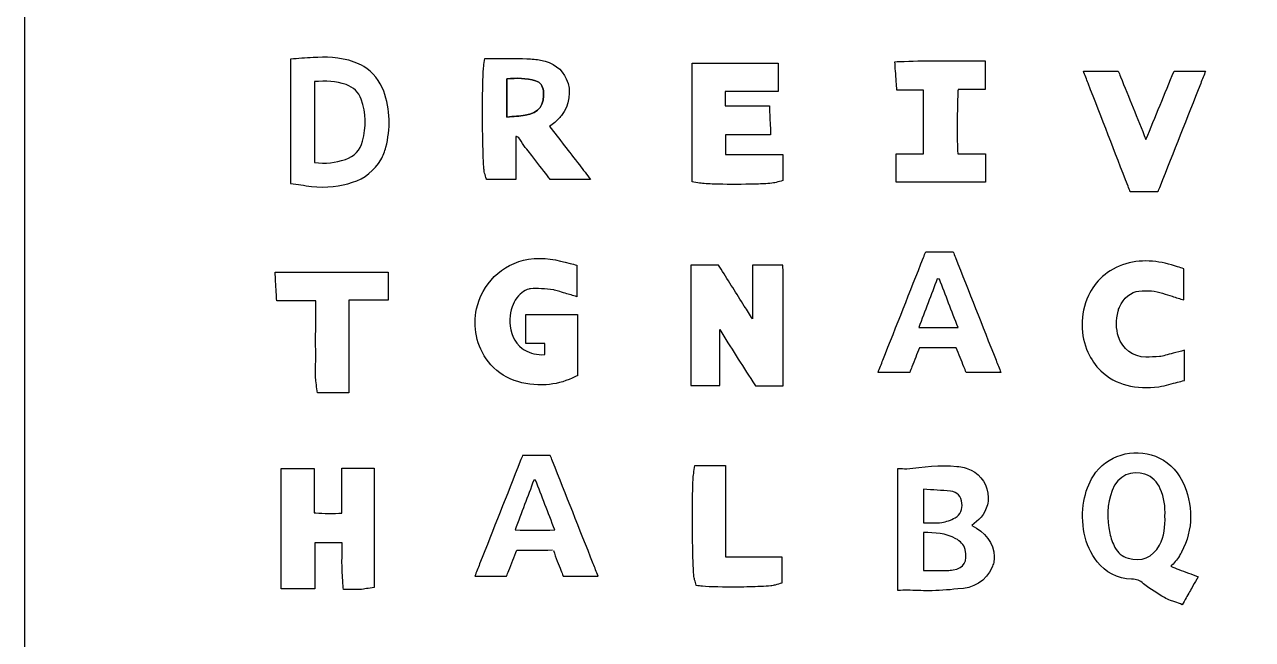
# Model space of a CAD drawing. Header units: centimetres. Extents: x 0 to 21.6, y 0 to 21.6.
# Drawn here: x 0 to 10.03, y 11.54 to 16.56 of the extents above; entities that cross this region are included whole.
import ezdxf

# ---------------------------------------------------------------- set-up
doc = ezdxf.new("R2010")
doc.units = ezdxf.units.CM
doc.header["$MEASUREMENT"] = 0

msp = doc.modelspace()

# ---------------------------------------------------------------- linework, layer by layer
msp.add_lwpolyline([(0, 0), (21.59, 0), (21.59, 21.59), (0, 21.59)], close=True)
for points, knots in [([(2.952865861154699, 15.56191666248219), (2.99031450815495, 15.70771356474901), (2.990569330784627, 15.86760351230853), (2.935054195378003, 16.0200394966161), (2.935047229682934, 16.02005862333847), (2.935040263983943, 16.02007775007167), (2.935033298275128, 16.02009687683181), (2.905299682787797, 16.10167337503741), (2.844618714492678, 16.17612362759677), (2.771849821792147, 16.22026823612475), (2.746819907624074, 16.23545241333885), (2.720798164180166, 16.24749998821988), (2.694583795544583, 16.25696415101496), (2.694523549181642, 16.25698589359972), (2.572829620611495, 16.30088304732841), (2.456985305436316, 16.29988594799811), (2.357289322238024, 16.29351930757376), (2.296069127437169, 16.28960975219849), (2.234848932636281, 16.28570019682323), (2.173628737835392, 16.28179064144797), (2.173628737835392, 15.94234630719297), (2.173628737835392, 15.60290197293797), (2.173628737835392, 15.26345763868297), (2.230538403585913, 15.25601628102335), (2.287448069336469, 15.24857492336372), (2.34435773508699, 15.2411335657041), (2.466009157839355, 15.2252267468085), (2.580645262431643, 15.24244815770927), (2.680812979871314, 15.27426518154011)], [0, 0, 0, 0, 0.9999348996955368, 0.9999348996955368, 0.9999348996955368, 1.000104538617293, 1.000104538617293, 1.000104538617293, 1.74409083166685, 1.74409083166685, 1.74409083166685, 1.999995688345815, 1.999995688345815, 1.999995688345815, 2.00023761863252, 3.000237618632519, 3.000237618632519, 3.000237618632519, 3.678301943070721, 3.678301943070721, 3.678301943070721, 4.678301943070721, 4.678301943070721, 4.678301943070721, 5.315626150659105, 5.315626150659105, 5.315626150659105, 6.315610003248519, 6.315610003248519, 6.315610003248519, 6.315610003248519]), ([(4.059278119116522, 15.61010844003346), (4.043748793090342, 15.63821194642024), (4.033932771440947, 15.64418769616861), (4.019872232787625, 15.64801875086564), (4.018027268349125, 15.64852144566647), (4.016077534909651, 15.64894627465463), (4.013804147334344, 15.64930108547138), (4.013804147334361, 15.53188067307036), (4.013804147334374, 15.41446026066933), (4.013804147334387, 15.29703984826831), (3.934390060440913, 15.29703984826831), (3.854975973547446, 15.29703984826831), (3.775561886653978, 15.29703984826831), (3.775199370153087, 15.29825704437795), (3.774836853652205, 15.29947424048751), (3.774474337151392, 15.30069143659705), (3.769618518187663, 15.31699547775761), (3.764762699223972, 15.33329951891817), (3.759906880260277, 15.34960356007873), (3.755276200962806, 15.36515166564684), (3.755292158748143, 15.37188775142472), (3.754148337292024, 15.38313655151944), (3.749527152301956, 15.42858314274684), (3.746835982538078, 15.51066904819486), (3.744930326475305, 15.61149990386135), (3.742643962810662, 15.73247451684497), (3.742015465412526, 15.87685069871934), (3.743482604668894, 15.99647840018833), (3.744521998685259, 16.08122858089308), (3.746477161235067, 16.15257451819818), (3.750086819934258, 16.1980211807578), (3.750743699730143, 16.20629149020058), (3.751458274137911, 16.21375132958201), (3.752333030870444, 16.22073620026654), (3.755022253302659, 16.242209451323), (3.757711475734873, 16.2636827023795), (3.760400698167055, 16.28515595343595), (3.78204168770601, 16.28515595343595), (3.803682677244931, 16.28515595343595), (3.825323666783889, 16.28515595343595), (3.916588089418824, 16.28515595343595), (4.010089062009079, 16.28615965163969), (4.104461641520679, 16.28462982354634)], [0, 0, 0, 0, 0.5536103853963023, 0.5536103853963023, 0.5536103853963023, 0.6262527996753687, 0.6262527996753687, 0.6262527996753687, 1.626252799675368, 1.626252799675368, 1.626252799675368, 2.626252799675368, 2.626252799675368, 2.626252799675368, 2.650382523828777, 2.650382523828777, 2.650382523828777, 2.973594217249174, 2.973594217249174, 2.973594217249174, 3.045297622846018, 3.045297622846018, 3.045297622846018, 3.334988553107546, 3.334988553107546, 3.334988553107546, 3.682553273664538, 3.682553273664538, 3.682553273664538, 3.928785312833359, 3.928785312833359, 3.928785312833359, 3.973594217249174, 3.973594217249174, 3.973594217249174, 4.151857827493144, 4.151857827493144, 4.151857827493144, 4.387610799483601, 4.387610799483601, 4.387610799483601, 5.387602087209658, 5.387602087209658, 5.387602087209658, 5.387602087209658]), ([(4.10446164152422, 16.28462982376052), (4.10446368298299, 16.28462979056492), (4.104465724415618, 16.28462975736976), (4.104467765822109, 16.28462972417503), (4.145444083734988, 16.28396341961611), (4.183061405670607, 16.27801434264431), (4.217131199828757, 16.27279833493589), (4.318582398796532, 16.25728322874117), (4.394009788477836, 16.19573161860242), (4.427309894247902, 16.12073544872261), (4.472141463272719, 16.01976892357766), (4.452971816131812, 15.90359170802406), (4.387309267736683, 15.81942850250358), (4.383026848017554, 15.81393949575996), (4.378525173994295, 15.80859141879069), (4.373802686495599, 15.80340466829784), (4.37379989156016, 15.80340159859507), (4.373797096631944, 15.80339852890032), (4.373794301716568, 15.80339545921959), (4.347113239255691, 15.77409885775969), (4.318344326278146, 15.75181745541413), (4.290259585177627, 15.73054117299354), (4.369879261339657, 15.6278076900126), (4.449331403091089, 15.52528048975702), (4.534073800029839, 15.41592887874978), (4.564715551372763, 15.3763887548628), (4.595357302715723, 15.33684863097587), (4.625999054058647, 15.29730850708892), (4.516051540766083, 15.29730850708892), (4.406104027473513, 15.29730850708892), (4.296156514180945, 15.29730850708892), (4.288795039978614, 15.30688270236426), (4.281433565776326, 15.31645689763959), (4.274072091574004, 15.32603109291496), (4.234798958496406, 15.3771089931868), (4.189794059023291, 15.43545383863993), (4.144925939941071, 15.49405571973904), (4.121067396693324, 15.52520258941251), (4.086741537939628, 15.56042907318245), (4.059289927170059, 15.61008707324259), (4.059285990202868, 15.61009419493458), (4.059282053230887, 15.61010131663524), (4.059278116247797, 15.61010843835604)], [0, 0, 0, 0, 5.95093994157e-05, 5.95093994157e-05, 5.95093994157e-05, 1.000059509399416, 1.000059509399416, 1.000059509399416, 1.410881797880805, 1.410881797880805, 1.410881797880805, 1.963967361937319, 1.963967361937319, 1.963967361937319, 2.000038830129779, 2.000038830129779, 2.000038830129779, 2.000068117156518, 2.000068117156518, 2.000068117156518, 2.592110081423802, 2.592110081423802, 2.592110081423802, 3.433112078385565, 3.433112078385565, 3.433112078385565, 3.737206470475021, 3.737206470475021, 3.737206470475021, 4.737206470475021, 4.737206470475021, 4.737206470475021, 4.924397299239599, 4.924397299239599, 4.924397299239599, 5.924397299239599, 5.924397299239599, 5.924397299239599, 6.924278253291544, 6.924278253291544, 6.924278253291544, 6.92446303635441, 6.92446303635441, 6.92446303635441, 6.92446303635441]), ([(7.851662428942483, 15.27615953094449), (7.851662428942483, 15.35347020563382), (7.851662428942483, 15.43078088032314), (7.851662428942483, 15.50809155501246), (7.7763760112328, 15.50809155501247), (7.701089593523113, 15.50809155501247), (7.625803175813428, 15.50809155501247), (7.625261996156273, 15.51891531959438), (7.624787642176818, 15.53028122053192), (7.624353651357644, 15.54260833184536), (7.62125982577796, 15.63048561085409), (7.62078954537204, 15.75647290201206), (7.622733923606536, 15.8663485988901), (7.623807981551986, 15.92704299628168), (7.625625890796874, 15.98302743703398), (7.628036603566854, 16.02453954745412), (7.628186229132745, 16.02711607713908), (7.628336771883025, 16.02961630099573), (7.628491752459949, 16.03209576482232), (7.702193093012701, 16.03209576482232), (7.775894433565457, 16.03209576482232), (7.849595774118212, 16.03209576482232), (7.849595774118222, 16.11061862832078), (7.849595774118222, 16.18914149181925), (7.849595774118222, 16.26766435531771), (7.824808457223995, 16.26739438161681), (7.800021140329767, 16.2671244079159), (7.775233823435575, 16.26685443421498), (7.579929781643145, 16.26472725945095), (7.387374704892318, 16.27086532537838), (7.187633814923581, 16.26272661758418), (7.162410061400862, 16.26169884225274), (7.137186307878141, 16.26067106692126), (7.111962554355422, 16.25964329158981), (7.113724090674717, 16.23446014139564), (7.115485626993978, 16.20927699120144), (7.117247163313237, 16.18409384100727), (7.1194816575213, 16.15214922389438), (7.121156547214367, 16.12855435564799), (7.123449081663464, 16.09598618584503), (7.125053910798929, 16.07318768534369), (7.126658739934358, 16.05038918484235), (7.128263569069822, 16.02759068434101), (7.200938192433753, 16.02759068434101), (7.273612815797675, 16.02759068434101), (7.3462874391616, 16.02759068434101), (7.34628743916159, 15.85385945167674), (7.34628743916159, 15.68012821901246), (7.34628743916159, 15.50639698634818), (7.271649380421063, 15.50639698634818), (7.197011321680537, 15.50639698634818), (7.122373262940014, 15.50639698634818), (7.122388921740266, 15.48186106991024), (7.122404580540477, 15.45732515347225), (7.122420239340721, 15.43278923703427), (7.122441036522113, 15.40020194442306), (7.122441035958923, 15.37668838191998), (7.122441035958923, 15.34972033382843), (7.122441035958923, 15.32520006620046), (7.122441035958923, 15.30067979857246), (7.122441035958923, 15.27615953094449), (7.365514833620108, 15.27615953094449), (7.608588631281295, 15.27615953094449), (7.851662428942483, 15.27615953094449)], [0, 0, 0, 0, 1, 1, 1, 2, 2, 2, 2.054427911980265, 2.054427911980265, 2.054427911980265, 2.442432586014023, 2.442432586014023, 2.442432586014023, 2.656763057125695, 2.656763057125695, 2.656763057125695, 2.670065893710424, 2.670065893710424, 2.670065893710424, 3.670065893710424, 3.670065893710424, 3.670065893710424, 4.670065893710424, 4.670065893710424, 4.670065893710424, 4.795677673502347, 4.795677673502347, 4.795677673502347, 5.795677673502348, 5.795677673502348, 5.795677673502348, 5.924187417593187, 5.924187417593187, 5.924187417593187, 6.713446402214168, 6.713446402214168, 6.713446402214168, 7.713446402214168, 7.713446402214168, 7.713446402214168, 8.413021422125912, 8.413021422125912, 8.413021422125912, 9.413021422125912, 9.413021422125912, 9.413021422125912, 10.41302142212591, 10.41302142212591, 10.41302142212591, 11.41302142212591, 11.41302142212591, 11.41302142212591, 12.16542878874874, 12.16542878874874, 12.16542878874874, 13.16542878874873, 13.16542878874873, 13.16542878874873, 14.07466284027356, 14.07466284027356, 14.07466284027356, 15.07466284027356, 15.07466284027356, 15.07466284027356, 15.07466284027356]), ([(6.195274755101732, 15.50212323270371), (6.039513602416173, 15.50212323270371), (5.883752449730612, 15.50212323270371), (5.727991297045055, 15.50212323270371), (5.727991297045055, 15.55516211793534), (5.727991297045055, 15.60820100316697), (5.727991297045055, 15.66123988839859), (5.851024486503074, 15.66123988839859), (5.974057675961097, 15.66123988839859), (6.097090865419119, 15.66123988839859), (6.095937550099904, 15.68686272693505), (6.094784234780679, 15.71248556547152), (6.093630919461491, 15.73810840400798), (6.092164092868856, 15.77069642249482), (6.091028412591483, 15.79595239454585), (6.089582425479735, 15.82842218011701), (6.088539037571932, 15.851851560198), (6.087495649664162, 15.87528094027903), (6.086452261756357, 15.89871032036005), (5.9664212288966, 15.89871032036005), (5.846390196036843, 15.89871032036005), (5.726359163177086, 15.89871032036005), (5.726359163177086, 15.93822040507581), (5.726359163177086, 15.97773048979157), (5.726359163177086, 16.01724057450732), (5.870795863072094, 16.01724057450733), (6.015232562967102, 16.01724057450733), (6.159669262862109, 16.01724057450733), (6.159669262862109, 16.09417243605523), (6.159669262862109, 16.17110429760312), (6.159669262862109, 16.24803615915102), (5.924771900903331, 16.24803615915103), (5.689874538944558, 16.24803615915104), (5.454977176985784, 16.24803615915105), (5.454977176985792, 15.92469248159528), (5.454977176985792, 15.60134880403951), (5.454977176985792, 15.27800512648373), (5.475482566260327, 15.27460170018028), (5.495987955534863, 15.27119827387682), (5.516493344809397, 15.26779484757337), (5.546890160472852, 15.2627496703965), (5.58635093769915, 15.2609477986305), (5.638093292357754, 15.25933045458386), (5.723071587251082, 15.25667423338464), (5.833874201328213, 15.25651335005632), (5.929628014265232, 15.25846248169192), (5.977504920733707, 15.25943704750974), (6.021495432817613, 15.26093368908145), (6.057010609412174, 15.26298914130739), (6.082410709093861, 15.26445918021572), (6.102911873806787, 15.2660545916957), (6.120288876215155, 15.26859955668656), (6.127208916611808, 15.2696130376156), (6.13339612072717, 15.27057928689259), (6.141943878658072, 15.27302147435362), (6.159744407001357, 15.27810727901393), (6.177544935344643, 15.28319308367424), (6.195345463687963, 15.28827888833455), (6.195329031918282, 15.3067916933176), (6.195312600148602, 15.32530449830064), (6.19529616837892, 15.34381730328369), (6.195274764891558, 15.36793147935566), (6.195274755101766, 15.39214969980925), (6.195274755101766, 15.42856242981978), (6.195274755101766, 15.45308269744774), (6.195274755101766, 15.47760296507575), (6.195274755101766, 15.50212323270371)], [0, 0, 0, 0, 1, 1, 1, 2, 2, 2, 3, 3, 3, 3.786224993331039, 3.786224993331039, 3.786224993331039, 4.786224993331039, 4.786224993331039, 4.786224993331039, 5.507433566848463, 5.507433566848463, 5.507433566848463, 6.507433566848463, 6.507433566848463, 6.507433566848463, 7.507433566848463, 7.507433566848463, 7.507433566848463, 8.507433566848462, 8.507433566848462, 8.507433566848462, 9.507433566848462, 9.507433566848462, 9.507433566848462, 10.50743356684846, 10.50743356684846, 10.50743356684846, 11.50743356684846, 11.50743356684846, 11.50743356684846, 11.73776465407639, 11.73776465407639, 11.73776465407639, 11.97115482554552, 11.97115482554552, 11.97115482554552, 12.35445973981096, 12.35445973981096, 12.35445973981096, 12.54611219694367, 12.54611219694367, 12.54611219694367, 12.68318012063665, 12.68318012063665, 12.68318012063665, 12.73776465407639, 12.73776465407639, 12.73776465407639, 13.07397443315517, 13.07397443315517, 13.07397443315517, 13.84030106220422, 13.84030106220422, 13.84030106220422, 14.84030106220422, 14.84030106220422, 14.84030106220422, 15.51369928367546, 15.51369928367546, 15.51369928367546, 15.51369928367546]), ([(9.164131550804768, 15.6234274985561), (9.092888895214152, 15.79960214180428), (9.024273409705504, 15.96930349172836), (8.956184935627297, 16.13769918878434), (8.94998696460311, 16.15302794545103), (8.943788993578922, 16.16835670211768), (8.937591022554738, 16.18368545878437), (8.84267371676836, 16.18368545878437), (8.747756410981982, 16.18368545878437), (8.652839105195607, 16.18368545878437), (8.665765504985941, 16.15030953493628), (8.678691904776242, 16.1169336110882), (8.691618304566546, 16.08355768724014), (8.801765180233838, 15.79915879860816), (8.909556287887987, 15.52089846153752), (9.01753308466958, 15.24218433630605), (9.023600846969408, 15.22652198002291), (9.029668609269164, 15.21085962373981), (9.035736371568994, 15.19519726745671), (9.110682537796034, 15.19519726745674), (9.185628704023083, 15.19519726745673), (9.260574870250137, 15.19519726745671), (9.266704132368432, 15.21070420592013), (9.272833394486678, 15.22621114438354), (9.278962656604925, 15.24171808284696), (9.389585847137424, 15.52159304578997), (9.499298283406024, 15.79925351822974), (9.61140711823981, 16.08294467661566), (9.624658154952296, 16.11647639568451), (9.637909191664777, 16.15000811475333), (9.651160228377263, 16.18353983382219), (9.56536552901786, 16.18354023551543), (9.479570829658456, 16.18354063720868), (9.393776130299052, 16.18354103890192), (9.31722793713429, 15.99683652545332), (9.240679743969528, 15.81013201200471), (9.164131550804768, 15.6234274985561)], [0, 0, 0, 0, 0.7616338342479319, 0.7616338342479319, 0.7616338342479319, 0.8309640759318295, 0.8309640759318295, 0.8309640759318295, 1.830964075931829, 1.830964075931829, 1.830964075931829, 1.948321354254505, 1.948321354254505, 1.948321354254505, 2.948321354254505, 2.948321354254505, 2.948321354254505, 3.004516696096519, 3.004516696096519, 3.004516696096519, 4.004516696096519, 4.004516696096519, 4.004516696096519, 4.059924350928611, 4.059924350928611, 4.059924350928611, 5.059924350928611, 5.059924350928611, 5.059924350928611, 5.178121556514594, 5.178121556514594, 5.178121556514594, 6.178121556514594, 6.178121556514594, 6.178121556514594, 7.178121556514594, 7.178121556514594, 7.178121556514594, 7.178121556514594]), ([(2.627962387985704, 16.07244083592118), (2.687499011531306, 16.05094907625402), (2.72903628241408, 16.01249081834528), (2.750734896760028, 15.95289207533059), (2.791796811807027, 15.84014240099589), (2.792334129448249, 15.72540868757752), (2.762865378566975, 15.61067497415915), (2.743749925087747, 15.53621801092473), (2.694442675333306, 15.4844100583805), (2.621432118214066, 15.46120291845028), (2.541540174425547, 15.43580520008486), (2.459085566041871, 15.42394353476215), (2.369790878859226, 15.43561915700485), (2.369790878859226, 15.65657274797714), (2.369790878859226, 15.87486024701485), (2.369790878859226, 16.09775593854599), (2.460077585583697, 16.10352169738975), (2.544949808025637, 16.102405754237), (2.627962387985704, 16.07244083592118)], [0, 0, 0, 0, 1, 1, 1, 2, 2, 2, 3, 3, 3, 4, 4, 4, 5, 5, 5, 6, 6, 6, 6]), ([(4.09064533964795, 15.82228140134197), (4.20527568485079, 15.84280195306608), (4.251689925295341, 15.90725705112329), (4.239724724239502, 16.02132952328952), (4.23536434940596, 16.06294956757652), (4.214761063693476, 16.09200476676386), (4.175517680337578, 16.10349466125382), (4.09926276051539, 16.12579239738282), (4.021478621757887, 16.12942969726047), (3.941483290045913, 16.11893150698509), (3.941483290045913, 16.01593616593303), (3.941483290045913, 15.91796178075021), (3.941483290045913, 15.80765053207255), (3.997961515136748, 15.81294077741692), (4.044933727157667, 15.81409802843996), (4.09064533964795, 15.82228140134197)], [0, 0, 0, 0, 1, 1, 1, 2, 2, 2, 3, 3, 3, 4, 4, 4, 5, 5, 5, 5]), ([(3.941483290045913, 16.11891101071355), (4.021478621757887, 16.12942969726045), (4.09926276051539, 16.12577190111131), (4.175517660629622, 16.10347416498231), (4.214781707774647, 16.09200508209113), (4.235364329698004, 16.06292875597776), (4.239724714385524, 16.02130902701801), (4.251689915441371, 15.90723655485178), (4.20527568485079, 15.84278177212179), (4.09064533964795, 15.82226090507043), (4.04493368774175, 15.81407753216842), (3.997961495428756, 15.81294109274417), (3.941483290045879, 15.80765053207255), (3.941483290045913, 15.91796178075021), (3.941483290045913, 16.01593585060575), (3.941483290045913, 16.11891101071355)], [0, 0, 0, 0, 1, 1, 1, 2, 2, 2, 3, 3, 3, 4, 4, 4, 5, 5, 5, 5]), ([(2.680812981334661, 15.27426517693794), (2.680826883927915, 15.27426959602659), (2.680840786530055, 15.27427401511806), (2.680854689141046, 15.27427843421233), (2.775188370739255, 15.30426340848046), (2.862100275233445, 15.3710390631999), (2.911875398273184, 15.45928254091887), (2.930184668660557, 15.49174200248938), (2.943757773421497, 15.52643958520679), (2.952865859483523, 15.56191666294364)], [-0.0001904194776305, -0.0001904194776305, -0.0001904194776305, -0.0001904194776305, 0, 0, 0, 0.7310797751771428, 0.7310797751771428, 0.7310797751771428, 1, 1, 1, 1]), ([(4.134317867457772, 14.40415191765963), (4.134334525008955, 14.40415385006702), (4.134351182567882, 14.40415578247529), (4.134367840134549, 14.40415771488446), (4.189039194332729, 14.4105000233802), (4.254019799978821, 14.40220463247153), (4.324056630153248, 14.39461092255934), (4.34381362419431, 14.39245891058624), (4.37509895271972, 14.37966126211535), (4.419155858453913, 14.36680960877172), (4.450542649178971, 14.3576539010059), (4.481929439904028, 14.34849819324008), (4.513316230629121, 14.33934248547426), (4.513316230629121, 14.42513841485986), (4.513316230629121, 14.51093434424547), (4.513316230629121, 14.59673027363107), (4.495022423566298, 14.60153306625285), (4.476728616503474, 14.60633585887462), (4.458434809440615, 14.61113865149639), (4.353557416321438, 14.63867279833268), (4.242792547290827, 14.66512176031889), (4.119352936830689, 14.64533563671307), (3.894047994758913, 14.60923757767499), (3.736543227855499, 14.43721720594004), (3.693483522483331, 14.23909571378805), (3.662428966963559, 14.09621097213656), (3.69023898403931, 13.93729173137545), (3.790369655486266, 13.80643077067576), (3.790372181294618, 13.80642746969211), (3.790374707100643, 13.80642416871151), (3.790377232897157, 13.8064208677433), (3.898430685572422, 13.66523785739717), (4.083888078633145, 13.60711475514732), (4.261526708385437, 13.61968319433123), (4.335212001606415, 13.62489663877115), (4.408385285251682, 13.64259182539987), (4.475752784054607, 13.67384229194039), (4.489954706009682, 13.68043028607337), (4.504156627964756, 13.68701828020638), (4.518358549919832, 13.69360627433936), (4.518358549919867, 13.86008137867576), (4.518358549919867, 14.02655648301217), (4.518358549919867, 14.19303158734858), (4.37729545773143, 14.19303158734858), (4.236232365542995, 14.19303158734858), (4.095169273354558, 14.19303158734858), (4.095169319290463, 14.11398514123375), (4.095169365226365, 14.03493869511891), (4.095169411162269, 13.95589224900408), (4.147170160045172, 13.95589224900408), (4.19917090892807, 13.95589224900408), (4.251171657810968, 13.95589224900408), (4.251171657810959, 13.92593458685357), (4.251171657810959, 13.89597692470306), (4.251171657810959, 13.86601926255254), (4.18782675166068, 13.86227160718578), (4.135450820748643, 13.87244301688032), (4.083910465703878, 13.90457561192022), (4.07846306896612, 13.90797176612295), (4.073012599325386, 13.91163636589609), (4.067549510072608, 13.91559390607604), (3.998933310542185, 13.96532049740572), (3.968261372237802, 14.04488717537899), (3.96523108607317, 14.12857977247941), (3.962621490849766, 14.20065342815374), (3.983897128065817, 14.27280200080113), (4.010103871727793, 14.31131924397051), (4.010105752163133, 14.31132200773189), (4.01010763257855, 14.31132477146397), (4.010109512707891, 14.31132753538273), (4.043950877679734, 14.36106917785588), (4.080281905917225, 14.39262153052395), (4.121328544029059, 14.40193668959228), (4.125525271847419, 14.40288909858342), (4.12983731778512, 14.4036323276199), (4.134317866589308, 14.40415192515364)], [0, 0, 0, 0, 0.0002467293174902, 0.0002467293174902, 0.0002467293174902, 1.00024672931749, 1.00024672931749, 1.00024672931749, 1.999964850906271, 1.999964850906271, 1.999964850906271, 2.828109336612018, 2.828109336612018, 2.828109336612018, 3.828109336612019, 3.828109336612019, 3.828109336612019, 4.004981123313718, 4.004981123313718, 4.004981123313718, 5.004981123313717, 5.004981123313717, 5.004981123313717, 5.585969028030336, 5.585969028030336, 5.585969028030336, 6.004976101752673, 6.004976101752673, 6.004976101752673, 6.004988292515865, 6.004988292515865, 6.004988292515865, 6.71179481175162, 6.71179481175162, 6.71179481175162, 7.004981297669653, 7.004981297669653, 7.004981297669653, 7.076204806923334, 7.076204806923334, 7.076204806923334, 8.076204806923334, 8.076204806923334, 8.076204806923334, 9.076204806923334, 9.076204806923334, 9.076204806923334, 10.07620480692333, 10.07620480692333, 10.07620480692333, 11.07620480692333, 11.07620480692333, 11.07620480692333, 12.07620480692333, 12.07620480692333, 12.07620480692333, 12.78754251655585, 12.78754251655585, 12.78754251655585, 12.86272513249841, 12.86272513249841, 12.86272513249841, 13.400021213065, 13.400021213065, 13.400021213065, 13.86272513249841, 13.86272513249841, 13.86272513249841, 13.8627480761811, 13.8627480761811, 13.8627480761811, 14.76977305472277, 14.76977305472277, 14.76977305472277, 14.86250993000681, 14.86250993000681, 14.86250993000681, 14.86250993000681]), ([(7.978576117219482, 13.71998417025105), (7.965311497035263, 13.75352261110314), (7.952046876851075, 13.78706105195522), (7.938782256666889, 13.82059949280727), (7.826467446447293, 14.10457774224469), (7.716673440767278, 14.38225622077532), (7.606960756673487, 14.65968980964587), (7.600829981138981, 14.67519287634367), (7.594699205604473, 14.69069594304147), (7.588568430069933, 14.70619900973927), (7.513737289810242, 14.70619900973927), (7.438906149550553, 14.70619900973927), (7.364075009290862, 14.70619900973927), (7.357947438693597, 14.69068774660996), (7.351819868096332, 14.67517648348069), (7.345692297499065, 14.65966522035138), (7.234739628585582, 14.37880088511515), (7.125895500070398, 14.10322889809197), (7.014303238836473, 13.82073647032376), (7.001058354688965, 13.78720744745992), (6.987813470541457, 13.75367842459611), (6.974568586393949, 13.72014940173227), (7.06076715231511, 13.72014940173227), (7.146965718236271, 13.72014940173227), (7.233164284157432, 13.72014940173227), (7.239326028189602, 13.73557272571998), (7.245487772221772, 13.75099604970773), (7.251649516253977, 13.76641937369548), (7.272312510268649, 13.81814045291918), (7.292813586657139, 13.86947527544032), (7.313638810387117, 13.92161529540171), (7.413658904457568, 13.92161529540171), (7.513678998528022, 13.92161529540171), (7.613699092598472, 13.92161529540171), (7.634943234638523, 13.86893183987508), (7.655995808222031, 13.81672708645602), (7.676482412891731, 13.7659989097392), (7.682676772961982, 13.75066066324315), (7.688871133032232, 13.7353224167471), (7.695065493102449, 13.71998417025105), (7.789569034474799, 13.71998417025105), (7.884072575847144, 13.71998417025105), (7.978576117219491, 13.71998417025105)], [0, 0, 0, 0, 0.1181004595020664, 0.1181004595020664, 0.1181004595020664, 1.118100459502066, 1.118100459502066, 1.118100459502066, 1.173981184165421, 1.173981184165421, 1.173981184165421, 2.173981184165421, 2.173981184165421, 2.173981184165421, 2.229208565034642, 2.229208565034642, 2.229208565034642, 3.229208565034642, 3.229208565034642, 3.229208565034642, 3.347897709894199, 3.347897709894199, 3.347897709894199, 4.347897709894199, 4.347897709894199, 4.347897709894199, 4.578320699279863, 4.578320699279863, 4.578320699279863, 5.350942414950534, 5.350942414950534, 5.350942414950534, 6.350942414950534, 6.350942414950534, 6.350942414950534, 7.125690506910697, 7.125690506910697, 7.125690506910697, 7.360052553085997, 7.360052553085997, 7.360052553085997, 8.360052553086, 8.360052553086, 8.360052553086, 8.360052553086]), ([(5.881924605157725, 14.26261644530395), (5.881927877865929, 14.26261126633996), (5.881931150579097, 14.26260608736813), (5.881934423297229, 14.26260090838841), (5.904040851108926, 14.22761813985158), (5.926181715120047, 14.19264765749386), (5.948760259145451, 14.15701788435084), (5.949239303723451, 14.20974575309724), (5.948584242458036, 14.26331189935292), (5.948584242458036, 14.31770353666606), (5.948584242458036, 14.41055017505155), (5.948584242458036, 14.50339681343705), (5.948584242458036, 14.59624345182254), (6.031607345371135, 14.59624345182255), (6.114630448284237, 14.59624345182255), (6.197653551197339, 14.59624345182255), (6.197918786964929, 14.57199133660245), (6.198184022732508, 14.54773922138232), (6.198449258500121, 14.52348710616223), (6.201476844199912, 14.24665657951025), (6.199178239238173, 13.96807369830526), (6.199982539459845, 13.68524516839834), (6.200052467837942, 13.66065517096993), (6.200122396216072, 13.63606517354156), (6.200192324594169, 13.61147517611316), (6.124814377706642, 13.61147517611316), (6.049436430819112, 13.61147517611316), (5.974058483931582, 13.61147517611316), (5.966771702773638, 13.62232159462326), (5.959484921615669, 13.63316801313336), (5.952198140457695, 13.64401443164346), (5.858357626056957, 13.783696613711), (5.770473479662242, 13.92796341362714), (5.680643579080088, 14.06989229259304), (5.680643579080088, 13.91732077014056), (5.680643579080088, 13.76474924768809), (5.680643579080088, 13.61217772523561), (5.601624592713644, 13.6121777252356), (5.522605606347206, 13.6121777252356), (5.443586619980767, 13.6121777252356), (5.443586619980777, 13.94072318244904), (5.443586619980777, 14.26926863966248), (5.443586619980777, 14.59781409687592), (5.519253461650216, 14.59781409687592), (5.594920303319659, 14.59781409687592), (5.670587144989103, 14.59781409687592), (5.677801399991423, 14.58636923154282), (5.685015654993662, 14.57492436620971), (5.692229909995973, 14.5634795008766), (5.755260988749079, 14.46348550178701), (5.818499300274111, 14.36295740569391), (5.881924603703438, 14.26261644438495)], [0, 0, 0, 0, 5.27716396373e-05, 5.27716396373e-05, 5.27716396373e-05, 0.3568772553761504, 0.3568772553761504, 0.3568772553761504, 1.191122842539756, 1.191122842539756, 1.191122842539756, 2.191122842539756, 2.191122842539756, 2.191122842539756, 3.191122842539756, 3.191122842539756, 3.191122842539756, 3.279030502349651, 3.279030502349651, 3.279030502349651, 4.279030502349651, 4.279030502349651, 4.279030502349651, 4.365809786071563, 4.365809786071563, 4.365809786071563, 5.365809786071563, 5.365809786071563, 5.365809786071563, 5.420579828296926, 5.420579828296926, 5.420579828296926, 6.116696851239995, 6.116696851239995, 6.116696851239995, 7.116696851239995, 7.116696851239995, 7.116696851239995, 8.116696851239995, 8.116696851239995, 8.116696851239995, 9.116696851239995, 9.116696851239995, 9.116696851239995, 10.11669685123999, 10.11669685123999, 10.11669685123999, 10.23119346841858, 10.23119346841858, 10.23119346841858, 11.23116763797099, 11.23116763797099, 11.23116763797099, 11.23116763797099]), ([(9.300082569333592, 14.3672665169476), (9.242399701451648, 14.3894782952755), (9.177784837824927, 14.39051424742186), (9.105224701105636, 14.38464810294273), (9.047504753521306, 14.37996869442821), (8.977641218167408, 14.3273538816254), (8.947002284556964, 14.25262059249794), (8.942651284953099, 14.24200780435317), (8.939055116072655, 14.23103318452303), (8.936300933199659, 14.21979798568734), (8.918717906172352, 14.14803865556435), (8.917689789958686, 14.07828586792155), (8.93984567409671, 14.01138875604575), (8.972384888619446, 13.91321033577449), (9.059820932319033, 13.84745337577695), (9.161941780702161, 13.84429081604705), (9.161946562234412, 13.84429066796873), (9.16195134378336, 13.84429051988993), (9.16195612534276, 13.84429037181078), (9.199760250737421, 13.84590413941958), (9.237564376132083, 13.84751790702837), (9.275368501526742, 13.84913167463717), (9.30408420789007, 13.85316942636928), (9.339488812068614, 13.86518017987704), (9.386081803951907, 13.87722051185698), (9.416736950149009, 13.88514226408168), (9.447392096346109, 13.89306401630639), (9.478047242543244, 13.90098576853109), (9.478047242543244, 13.81858395809607), (9.478047242543244, 13.73618214766105), (9.478047242543244, 13.65378033722603), (9.459402275697236, 13.64917876992773), (9.44075730885126, 13.64457720262944), (9.422112342005247, 13.63997563533115), (9.379724866430752, 13.62951443027397), (9.328537532187386, 13.61179326497446), (9.269330237600684, 13.60342713537513), (9.269317557623413, 13.60342534780703), (9.269304877650272, 13.60342356023953), (9.269292197681196, 13.60342177267262), (9.086694048995373, 13.57767987949307), (8.914265043703681, 13.61770588961895), (8.794642440385582, 13.73408823757098), (8.751728379440525, 13.77583987174718), (8.716161812873906, 13.82682642016232), (8.689459081435754, 13.88566047716538), (8.629888611949683, 14.01688315230193), (8.621409380437113, 14.1932490592385), (8.693728594707009, 14.34876256682474), (8.746836451968466, 14.462964432076), (8.848762512925259, 14.56359127440627), (9.00001461009541, 14.60840910006287), (9.14802518902278, 14.65227681833626), (9.290590333433883, 14.62696576502886), (9.423048589750916, 14.5843482650964), (9.440058781292592, 14.5788753572005), (9.457068972834232, 14.57340244930456), (9.474079164375908, 14.56792954140865), (9.474079164375873, 14.48277669589783), (9.474079164375873, 14.39762385038701), (9.474079164375873, 14.31247100487619), (9.442241017237524, 14.32242654383653), (9.41040287009918, 14.33238208279689), (9.378564722960835, 14.34233762175723), (9.353070312222437, 14.35030952408791), (9.328249562715731, 14.35640100486623), (9.30008257276658, 14.36726652652745)], [0, 0, 0, 0, 0.9997442246613767, 0.9997442246613767, 0.9997442246613767, 1.87537590434721, 1.87537590434721, 1.87537590434721, 1.999723348676751, 1.999723348676751, 1.999723348676751, 2.999663013972732, 2.999663013972732, 2.999663013972732, 3.999663013972732, 3.999663013972732, 3.999663013972732, 3.999699026434786, 3.999699026434786, 3.999699026434786, 4.999623966858507, 4.999623966858507, 4.999623966858507, 5.99935333725259, 5.99935333725259, 5.99935333725259, 6.713217855428355, 6.713217855428355, 6.713217855428355, 7.713217855428356, 7.713217855428356, 7.713217855428356, 8.112260498641543, 8.112260498641543, 8.112260498641543, 9.112163886225094, 9.112163886225094, 9.112163886225094, 9.112219983103518, 9.112219983103518, 9.112219983103518, 9.848193025619116, 9.848193025619116, 9.848193025619116, 10.11221998310352, 10.11221998310352, 10.11221998310352, 10.688795413377, 10.688795413377, 10.688795413377, 11.11220551207045, 11.11220551207045, 11.11220551207045, 12.11220551207045, 12.11220551207045, 12.11220551207045, 12.24718874677404, 12.24718874677404, 12.24718874677404, 13.24718874677404, 13.24718874677404, 13.24718874677404, 14.39693693595562, 14.39693693595562, 14.39693693595562, 15.39693693595562, 15.39693693595562, 15.39693693595562, 15.39693693595562]), ([(2.379427289718736, 13.87412348079328), (2.380669107872986, 13.79634736803906), (2.372704991041761, 13.71020835207654), (2.384566974211004, 13.61816040308309), (2.387322974293624, 13.59677408416735), (2.39007897437621, 13.57538776525164), (2.39283497445883, 13.55400144633594), (2.478898961919783, 13.55400144633594), (2.564962949380739, 13.55400144633594), (2.651026936841696, 13.55400144633594), (2.651026936841705, 13.80605597461199), (2.651026936841705, 14.05811050288805), (2.651026936841705, 14.3101650311641), (2.758066244820302, 14.3101650311641), (2.865105552798904, 14.3101650311641), (2.972144860777504, 14.3101650311641), (2.972144860777513, 14.3870761862223), (2.972144860777513, 14.4639873412805), (2.972144860777513, 14.5408984963387), (2.664050896255409, 14.54089849633871), (2.355956931733308, 14.54089849633871), (2.047862967211208, 14.54089849633871), (2.049263077436493, 14.51505190975947), (2.050663187661769, 14.48920532318026), (2.052063297887011, 14.46335873660105), (2.053696821812811, 14.43320324111573), (2.055081407033681, 14.40793552402944), (2.056836880458832, 14.37545737534855), (2.058090691623296, 14.35226051868619), (2.059344502787761, 14.32906366202387), (2.060598313952226, 14.30586680536156), (2.16677523438896, 14.30586680536156), (2.272952154825698, 14.30586680536156), (2.379129075262436, 14.30586680536156), (2.379129075262445, 14.24408189839525), (2.379129075262445, 14.18229699142895), (2.379129075262445, 14.12051208446264), (2.379129075262445, 14.03940560619983), (2.378082962968216, 13.95726215832398), (2.379427288176833, 13.87412348076967)], [0, 0, 0, 0, 1, 1, 1, 1.262529330576856, 1.262529330576856, 1.262529330576856, 2.262529330576856, 2.262529330576856, 2.262529330576856, 3.262529330576857, 3.262529330576857, 3.262529330576857, 4.262529330576856, 4.262529330576856, 4.262529330576856, 5.262529330576856, 5.262529330576856, 5.262529330576856, 6.262529330576856, 6.262529330576856, 6.262529330576856, 7.120369641818543, 7.120369641818543, 7.120369641818543, 8.120369641818545, 8.120369641818545, 8.120369641818545, 8.833977322491043, 8.833977322491043, 8.833977322491043, 9.833977322491043, 9.833977322491043, 9.833977322491043, 10.83397732249104, 10.83397732249104, 10.83397732249104, 11.83391642395095, 11.83391642395095, 11.83391642395095, 11.83391642395095]), ([(7.458742404598779, 14.48437127270543), (7.464673079596507, 14.48383395506421), (7.470604069921492, 14.48331744902177), (7.476535060246468, 14.48280094297932), (7.526586324657313, 14.35215518565755), (7.576617092796618, 14.22150942833579), (7.628466353211127, 14.08617160147094), (7.518258216545595, 14.08617223212545), (7.417804413162693, 14.08617223212545), (7.307162386195329, 14.08617160147094), (7.359466348510453, 14.22357545250557), (7.409104218890994, 14.35397336260549), (7.458742404598779, 14.48437127270543), (7.464673394923767, 14.48385476666299), (7.470604069921492, 14.48331744902177), (7.476535060246468, 14.48280094297932), (7.526586324657313, 14.35215518565755), (7.576617092796618, 14.22150879768129), (7.628466353211127, 14.08617160147094), (7.518258216545595, 14.08617160147094), (7.417804413162693, 14.08617160147094), (7.307162386195329, 14.08617160147094), (7.359466348510453, 14.22357545250557), (7.40910453421825, 14.35397336260549), (7.458742404598779, 14.48437127270543)], [0, 0, 0, 0, 1, 1, 1, 2, 2, 2, 3, 3, 3, 4, 4, 4, 5, 5, 5, 6, 6, 6, 7, 7, 7, 8, 8, 8, 8]), ([(4.322330127946233, 12.26578322372179), (4.322331900435895, 12.26577733506927), (4.322333672925524, 12.26577144641676), (4.322335445415187, 12.26576555776424), (4.340922768418862, 12.20401383667476), (4.365767532871843, 12.14844774874218), (4.382958973915084, 12.10336897048286), (4.388978019275642, 12.08758604626732), (4.394997064636164, 12.07180312205182), (4.401016109996721, 12.05602019783624), (4.496252912501066, 12.05602019783624), (4.591489715005407, 12.05602019783624), (4.686726517509749, 12.05602019783624), (4.673447835232377, 12.08956534418538), (4.66016915295505, 12.12311049053449), (4.646890470677686, 12.15665563688359), (4.533872284007389, 12.4421667691467), (4.42409937305613, 12.71949179076011), (4.314843922130442, 12.99559564394232), (4.308711232612685, 13.01109381077859), (4.302578543094961, 13.0265919776149), (4.296445853577204, 13.04209014445117), (4.220897693993343, 13.04209014445116), (4.145349534409487, 13.04209014445115), (4.069801374825629, 13.04209014445113), (4.063672614931746, 13.02658192166223), (4.057543855037855, 13.01107369887333), (4.051415095143963, 12.99556547608446), (3.940959962981361, 12.71606965190317), (3.831330432390724, 12.43869978319669), (3.718951506076366, 12.15432163383644), (3.705700554599337, 12.12078971480243), (3.692449603122275, 12.08725779576842), (3.679198651645246, 12.05372587673442), (3.765592721483975, 12.05372587673442), (3.85198679132271, 12.05372587673442), (3.938380861161443, 12.05372587673442), (3.944499431733814, 12.0692601015082), (3.950618002306142, 12.08479432628196), (3.956736572878435, 12.10032855105575), (3.978836754527221, 12.1564379290902), (4.000707935928609, 12.21196187949282), (4.022878125531573, 12.26823561549624), (4.120728086069316, 12.26788441051154), (4.21660317052498, 12.26682323242292), (4.313493431608461, 12.26928911034415), (4.313503594505462, 12.26928936899204), (4.313513757400864, 12.26928962763992), (4.313523920296197, 12.2692898862878)], [0, 0, 0, 0, 0.0001054998179225, 0.0001054998179225, 0.0001054998179225, 1.000105499817922, 1.000105499817922, 1.000105499817922, 1.329589159021933, 1.329589159021933, 1.329589159021933, 2.329589159021933, 2.329589159021933, 2.329589159021933, 2.447080436884085, 2.447080436884085, 2.447080436884085, 3.447080436884085, 3.447080436884085, 3.447080436884085, 3.503211100136704, 3.503211100136704, 3.503211100136704, 4.503211100136704, 4.503211100136704, 4.503211100136704, 4.558697112439847, 4.558697112439847, 4.558697112439847, 5.558697112439848, 5.558697112439848, 5.558697112439848, 5.676611403056635, 5.676611403056635, 5.676611403056635, 6.676611403056635, 6.676611403056635, 6.676611403056635, 6.893678531721338, 6.893678531721338, 6.893678531721338, 7.677737223824956, 7.677737223824956, 7.677737223824956, 8.532546773375266, 8.532546773375266, 8.532546773375266, 8.532638115488407, 8.532638115488407, 8.532638115488407, 8.532638115488407]), ([(8.73425888403139, 12.87497052952589), (8.842462497326242, 13.0448492067214), (9.0611458424781, 13.10449884682812), (9.24209709836762, 13.03472195890354), (9.33223604798164, 12.99996334198247), (9.4133123490474, 12.93070299565515), (9.461849937342675, 12.82975977988153), (9.461851220327734, 12.82975711166829), (9.461852503314352, 12.82975444345172), (9.461853786300976, 12.82975177523515), (9.55247617240346, 12.64124802056064), (9.553446611990227, 12.43648679119375), (9.454617666934004, 12.25129459255403), (9.449200331081524, 12.2411432311617), (9.443498339625163, 12.23104784172492), (9.437513956723436, 12.22101115919678), (9.437508481749926, 12.22100197686807), (9.437503006780684, 12.22099279454652), (9.437497531816302, 12.22098361223306), (9.416926448411306, 12.18650548601441), (9.391814635997155, 12.15967228758138), (9.367536316205387, 12.13526541377762), (9.407548344247953, 12.11668937125919), (9.456910909973328, 12.10114746868621), (9.511031074388177, 12.08025538410472), (9.537700320325566, 12.06996021689906), (9.56436956626302, 12.0596650496934), (9.591038812200408, 12.04936988248774), (9.576802713798443, 12.0245793066785), (9.56256661539648, 11.99978873086926), (9.548330516994513, 11.97499815506007), (9.52905893294386, 11.94143884324012), (9.512336921158726, 11.91235557813213), (9.491655877199651, 11.87636535370991), (9.48117073641126, 11.85811856835332), (9.470685595622907, 11.83987178299674), (9.460200454834553, 11.82162499764019), (9.44057450061078, 11.82922139639268), (9.420948546387008, 11.83681779514518), (9.401322592163236, 11.84441419389767), (9.380572019451, 11.85244588615923), (9.35014984660658, 11.85834815932981), (9.314332579637234, 11.88008911766601)], [0, 0, 0, 0, 0.6674946280460574, 0.6674946280460574, 0.6674946280460574, 1, 1, 1, 1.00001050492471, 1.00001050492471, 1.00001050492471, 1.948038679551007, 1.948038679551007, 1.948038679551007, 2.000005105142577, 2.000005105142577, 2.000005105142577, 2.000057807756371, 2.000057807756371, 2.000057807756371, 2.525112276336025, 2.525112276336025, 2.525112276336025, 3.123369325649936, 3.123369325649936, 3.123369325649936, 3.435317799923282, 3.435317799923282, 3.435317799923282, 4.174464161981553, 4.174464161981553, 4.174464161981553, 5.174464161981553, 5.174464161981553, 5.174464161981553, 5.681333099681103, 5.681333099681103, 5.681333099681103, 6.413567868478775, 6.413567868478775, 6.413567868478775, 7.413384098549879, 7.413384098549879, 7.413384098549879, 7.413384098549879]), ([(2.738632156511963, 11.9454945973396), (2.738602628496002, 11.94549260749708), (2.738573100476708, 11.94549061765431), (2.738543572454049, 11.94548862781137), (2.715489188964439, 11.94393503231724), (2.697417996500167, 11.94507432083229), (2.673378976736779, 11.94507432083229), (2.651092327515926, 11.94507432083229), (2.628805678295073, 11.94507432083229), (2.606519029074254, 11.94507432083229), (2.604396831204131, 11.96725969911831), (2.602274633334077, 11.98944507740432), (2.600152435463988, 12.01163045569034), (2.589582918328152, 12.12212379811799), (2.59638071442115, 12.22609072837294), (2.594801256572965, 12.32649353690524), (2.52085419753432, 12.32649353690524), (2.446907138495676, 12.32649353690524), (2.372960079457031, 12.32649353690524), (2.372960079457031, 12.20108284265834), (2.372960079457031, 12.07567214841144), (2.372960079457031, 11.95026145416453), (2.28140418073021, 11.95026145416454), (2.189848282003389, 11.95026145416454), (2.098292383276568, 11.95026145416454), (2.098292383276568, 12.27835904156787), (2.098292383276568, 12.60645662897121), (2.098292383276568, 12.93455421637455), (2.188077982243549, 12.93455421637455), (2.277863581210535, 12.93455421637455), (2.367649180177521, 12.93455421637455), (2.367649180177529, 12.81383880042995), (2.367649180177529, 12.69312338448535), (2.367649180177529, 12.57240796854074), (2.371441735695603, 12.57209281717111), (2.375226995438634, 12.57180182631455), (2.379183777457407, 12.57151991982924), (2.441131532869036, 12.56710636509737), (2.528680646033075, 12.56657790657839), (2.592648722211172, 12.57037458331398), (2.592626662133691, 12.66522484387067), (2.592626662829037, 12.7617357494548), (2.592626662829037, 12.86285384429062), (2.592626662829037, 12.88737411191858), (2.592626662829037, 12.91189437954658), (2.592626662829037, 12.93641464717455), (2.680669500616388, 12.93641464717455), (2.768712338403738, 12.93641464717455), (2.856755176191088, 12.93641464717455), (2.856755176191088, 12.61150296047777), (2.856755176191088, 12.28659127378099), (2.856755176191088, 11.96167958708421), (2.835657088948955, 11.95870592090177), (2.814559001706787, 11.95573225471937), (2.793460914464619, 11.95275858853697), (2.77902588209855, 11.95072404544796), (2.761224032155412, 11.94703758501143), (2.73863215331742, 11.94549464662345)], [0, 0, 0, 0, 0.0017194564439718, 0.0017194564439718, 0.0017194564439718, 1.001719456443971, 1.001719456443971, 1.001719456443971, 1.866560536353439, 1.866560536353439, 1.866560536353439, 2.041806451700515, 2.041806451700515, 2.041806451700515, 2.854387533462666, 2.854387533462666, 2.854387533462666, 3.854387533462666, 3.854387533462666, 3.854387533462666, 4.854387533462666, 4.854387533462666, 4.854387533462666, 5.854387533462666, 5.854387533462666, 5.854387533462666, 6.854387533462666, 6.854387533462666, 6.854387533462666, 7.854387533462666, 7.854387533462666, 7.854387533462666, 8.854387533462667, 8.854387533462667, 8.854387533462667, 8.887532009706787, 8.887532009706787, 8.887532009706787, 9.406445080444758, 9.406445080444758, 9.406445080444758, 10.21670117013172, 10.21670117013172, 10.21670117013172, 10.41318129763596, 10.41318129763596, 10.41318129763596, 11.41318129763596, 11.41318129763596, 11.41318129763596, 12.41318129763596, 12.41318129763596, 12.41318129763596, 13.65369863845475, 13.65369863845475, 13.65369863845475, 14.65326919625359, 14.65326919625359, 14.65326919625359, 14.65326919625359]), ([(5.728974856914481, 12.9581839917301), (5.644931262880847, 12.9581839917301), (5.560887668847211, 12.9581839917301), (5.476844074813576, 12.9581839917301), (5.473887539267143, 12.93706294251211), (5.470931003720703, 12.91594189329413), (5.467974468174262, 12.89482084407617), (5.463692448185701, 12.86423073159134), (5.462012248978933, 12.82089099026482), (5.460476632447734, 12.76198158348389), (5.457416392604176, 12.64458449239444), (5.45733580825086, 12.47602649646889), (5.459574848631874, 12.33063517693548), (5.460694368822399, 12.25793951716879), (5.462391566804465, 12.19117989424107), (5.464640377472167, 12.13923890945189), (5.465837789675091, 12.11158217075366), (5.467171100883014, 12.08823049951627), (5.468775721487389, 12.06957544765932), (5.469945234427973, 12.05597888502325), (5.470806438467966, 12.04602536448894), (5.473539352652553, 12.03339111015687), (5.474098871774807, 12.03080445488101), (5.474758659998745, 12.02802667440614), (5.475827866543139, 12.02452778670058), (5.480274136375448, 12.00997774589404), (5.484720406207686, 11.99542770508749), (5.48916667603996, 11.98087766428094), (5.489485954552554, 11.97983285243592), (5.489805233065149, 11.9787880405909), (5.490124511577745, 11.97774322874587), (5.506348997981048, 11.97610740442748), (5.522573484384316, 11.97447158010902), (5.538797970787619, 11.97283575579064), (5.603396222282528, 11.96632267500048), (5.71575757609325, 11.96465959603862), (5.828507361123653, 11.96551705499739), (5.894628832000746, 11.96601990693235), (5.959882708665522, 11.96753388309623), (6.013074111199128, 11.96997899560516), (6.047350616813892, 11.97155462453483), (6.076299491228008, 11.97344327228515), (6.099057349451782, 11.97602812671039), (6.111615879986789, 11.97745453392804), (6.121229209055032, 11.9784966560517), (6.134643240668452, 11.98224109400193), (6.152570873045187, 11.98724547366669), (6.170498505421885, 11.99224985333142), (6.18842613779862, 11.99725423299619), (6.18842613779862, 12.06905370079734), (6.18842613779862, 12.14085316859849), (6.18842613779862, 12.21265263639964), (6.163902498532003, 12.21264926429736), (6.139378859265387, 12.21264589219511), (6.114855219998804, 12.21264252009283), (5.986928108759076, 12.21262492958365), (5.861508805276192, 12.21262220748943), (5.728974856914487, 12.21262178629506), (5.728974856914487, 12.46114252144008), (5.728974856914487, 12.70966325658509), (5.728974856914487, 12.9581839917301)], [0, 0, 0, 0, 1, 1, 1, 1.194121869430864, 1.194121869430864, 1.194121869430864, 1.39469622056348, 1.39469622056348, 1.39469622056348, 1.794409044997172, 1.794409044997172, 1.794409044997172, 1.994265457214018, 1.994265457214018, 1.994265457214018, 2.100681933379883, 2.100681933379883, 2.100681933379883, 2.178242601385204, 2.178242601385204, 2.178242601385204, 2.194121869430865, 2.194121869430865, 2.194121869430865, 2.477223090420021, 2.477223090420021, 2.477223090420021, 2.497552071827136, 2.497552071827136, 2.497552071827136, 2.629480853602256, 2.629480853602256, 2.629480853602256, 3.089697720079006, 3.089697720079006, 3.089697720079006, 3.359589286840632, 3.359589286840632, 3.359589286840632, 3.533507239044277, 3.533507239044277, 3.533507239044277, 3.629480853602256, 3.629480853602256, 3.629480853602256, 3.967696515989837, 3.967696515989837, 3.967696515989837, 4.967696515989837, 4.967696515989837, 4.967696515989837, 5.129726463829528, 5.129726463829528, 5.129726463829528, 5.974989479029365, 5.974989479029365, 5.974989479029365, 6.974989479029365, 6.974989479029365, 6.974989479029365, 6.974989479029365]), ([(7.61942095722138, 12.95143140549902), (7.660896791056392, 12.94851073256007), (7.699809951770281, 12.93875567921297), (7.734513899589138, 12.92199419914231), (7.819189103054054, 12.88109736104291), (7.873963887114643, 12.79424497884843), (7.875731611547742, 12.69798211581514), (7.875736886909727, 12.67721113169461), (7.873245960670443, 12.65709300617507), (7.86849988875742, 12.63812464533865), (7.848744492084196, 12.55916935358741), (7.793020207239286, 12.50733044041719), (7.741306841816317, 12.46914202520868), (7.84766086310142, 12.41899632949597), (7.921525774251299, 12.32348012837385), (7.923891061356268, 12.21458105767508), (7.924238616404162, 12.19857943924627), (7.922984680023473, 12.18241188132949), (7.920043582970296, 12.16636491486017), (7.91641359600179, 12.15288574460929), (7.911925210028792, 12.13977386881178), (7.906602959031758, 12.12711282898603), (7.861205149359274, 12.01911651754135), (7.751242321008469, 11.94850642143061), (7.625395973000113, 11.95123877926936), (7.543132345205517, 11.93934295378064), (7.463853000837118, 11.93887835522568), (7.38975857390054, 11.93459564863859), (7.332221955207827, 11.93578392895758), (7.275611008085238, 11.93828804578209), (7.215584663663615, 11.94031910032949), (7.189519333362325, 11.93961285466969), (7.163454003061077, 11.93890660900988), (7.137388672759829, 11.93820036335007), (7.137388672759834, 11.96338501975737), (7.137388672759834, 11.98856967616467), (7.137388672759834, 12.01375433257197), (7.137388672759834, 12.29570461738608), (7.137388672759834, 12.57765490220019), (7.137388672759834, 12.8596051870143), (7.137388672759834, 12.88440622062623), (7.137388672759834, 12.90920725423816), (7.137388672759834, 12.93400828785008), (7.161267775502081, 12.9337191377263), (7.185146878244322, 12.93342998760252), (7.209025980986568, 12.93314083747874), (7.342136764611785, 12.94759843467948), (7.477212017188076, 12.9665022865283), (7.61942202663804, 12.95143133019058)], [0, 0, 0, 0, 0.2907035897445577, 0.2907035897445577, 0.2907035897445577, 1, 1, 1, 1.193705609780261, 1.193705609780261, 1.193705609780261, 2, 2, 2, 2.871885267082279, 2.871885267082279, 2.871885267082279, 3, 3, 3, 3.104933845243861, 3.104933845243861, 3.104933845243861, 4, 4, 4, 5, 5, 5, 6, 6, 6, 7, 7, 7, 8, 8, 8, 9, 9, 9, 10, 10, 10, 11, 11, 11, 12, 12, 12, 12]), ([(9.046130621015188, 12.03019582551547), (9.046125481844655, 12.03019584067585), (9.046120342653358, 12.03019585583627), (9.046115203441241, 12.03019587099676), (8.9308600792832, 12.03053586956259), (8.833466621746162, 12.09022574972599), (8.765885988720765, 12.17259428004181), (8.765885265546192, 12.17259516140757), (8.765884542378942, 12.17259604287331), (8.765883819165765, 12.17259692439504), (8.657636059821428, 12.30453969759117), (8.627289969076871, 12.49552895129676), (8.657085421807897, 12.6673252679187), (8.670005023249658, 12.74181784099523), (8.694952298021636, 12.81325859199973), (8.734258605709428, 12.87497009255956)], [0, 0, 0, 0, 5.64300614863e-05, 5.64300614863e-05, 5.64300614863e-05, 1.000052229746364, 1.000052229746364, 1.000052229746364, 1.000057891338453, 1.000057891338453, 1.000057891338453, 1.697597747205508, 1.697597747205508, 1.697597747205508, 2.000057891338452, 2.000057891338452, 2.000057891338452, 2.000057891338452]), ([(9.273919019386883, 12.30747478771904), (9.221759792281457, 12.20801300387797), (9.12496378504774, 12.16887269311832), (9.017566160199241, 12.20170961206575), (8.969788089964199, 12.21631998506366), (8.932962596577912, 12.24496179022066), (8.911057127553187, 12.28806954849316), (8.892272452363667, 12.32501896549037), (8.87664956355237, 12.36496525271186), (8.867969865552197, 12.40536561117947), (8.84263426665586, 12.52332323044518), (8.84428752744983, 12.64134265385274), (8.887250550512636, 12.75560085377172), (8.935504134247054, 12.88389111650433), (9.050671737967273, 12.9208815260446), (9.155878469053324, 12.88790018721473), (9.217481747423207, 12.86857819438398), (9.256187852553786, 12.82606955789452), (9.281151365290123, 12.76971553232595), (9.312728551856855, 12.69835886665519), (9.32295776798436, 12.62274465239772), (9.319217356094585, 12.54506378331596), (9.32256518555284, 12.46238182398196), (9.313017706948987, 12.38203517829285), (9.273919019386883, 12.30747478771904)], [0, 0, 0, 0, 1, 1, 1, 2, 2, 2, 3, 3, 3, 4, 4, 4, 5, 5, 5, 6, 6, 6, 7, 7, 7, 8, 8, 8, 8]), ([(4.161364600007453, 12.83902002366974), (4.166241608985144, 12.83949490651462), (4.17113927189797, 12.83994960841522), (4.176016280875651, 12.84040431031583), (4.226956216320751, 12.70853949782917), (4.277875478122734, 12.57669486628677), (4.33358911345385, 12.43247174805197), (4.221727893365923, 12.43059113630769), (4.120509322851758, 12.43083898352953), (4.008296828202603, 12.4324509364532), (4.061737269357911, 12.57440054518493), (4.111561261650263, 12.70672069022673), (4.161364600007453, 12.83902002366974), (4.166262262920292, 12.83949490651462), (4.17113927189797, 12.83994960841522), (4.176016280875651, 12.84040431031583), (4.226935542677646, 12.70853886717466), (4.277875478122734, 12.57669486628677), (4.33358911345385, 12.43247174805197), (4.221727913073875, 12.43059113630769), (4.120509342559706, 12.43083898352953), (4.008296828202603, 12.4324509364532), (4.061737229942003, 12.57440117583944), (4.111540588007154, 12.70672069022673), (4.161364600007453, 12.83902002366974)], [0, 0, 0, 0, 1, 1, 1, 2, 2, 2, 3, 3, 3, 4, 4, 4, 5, 5, 5, 6, 6, 6, 7, 7, 7, 8, 8, 8, 8]), ([(7.345391839111677, 12.49202287515705), (7.345391839111677, 12.58055289374816), (7.345391839111677, 12.66546610873315), (7.345391839111677, 12.76482509588934), (7.4243746944262, 12.75947273107588), (7.495277288850867, 12.75618702108672), (7.565849104985817, 12.74942955802838), (7.623339885305921, 12.7439119617337), (7.652436707690803, 12.7062183724165), (7.659607564779449, 12.65178595113526), (7.666241104226875, 12.60140422376198), (7.649130186102872, 12.55707677967007), (7.604906484677618, 12.53205114746465), (7.571511436490187, 12.51314223333696), (7.532908758698987, 12.49875952661662), (7.495091245770857, 12.49359320488316), (7.447416287547961, 12.48708358904665), (7.398191811197718, 12.49202287515705), (7.345391839111677, 12.49202287515705), (7.345391839111677, 12.58055226309365), (7.345391839111677, 12.66546610873315), (7.345391839111677, 12.76482509588934), (7.4243746944262, 12.75947273107588), (7.495277288850867, 12.75618702108672), (7.565849104985817, 12.74942955802838), (7.623339885305921, 12.7439119617337), (7.652436707690803, 12.7062183724165), (7.659607564779449, 12.65178595113526), (7.666261600498401, 12.60140359310747), (7.649130186102872, 12.55707677967007), (7.604906484677618, 12.53205114746465), (7.571511436490187, 12.51314286399147), (7.532908758698987, 12.49875952661662), (7.495091245770857, 12.49359320488316), (7.447437099146741, 12.48708358904665), (7.398191495870467, 12.49202287515705), (7.345391839111677, 12.49202287515705)], [0, 0, 0, 0, 1, 1, 1, 2, 2, 2, 3, 3, 3, 4, 4, 4, 5, 5, 5, 6, 6, 6, 7, 7, 7, 8, 8, 8, 9, 9, 9, 10, 10, 10, 11, 11, 11, 12, 12, 12, 12]), ([(7.345040564550471, 12.41184083029466), (7.439542881336869, 12.40830727308366), (7.52968485285166, 12.40787338278182), (7.611312673174736, 12.36094196622442), (7.64578235664461, 12.3411236482955), (7.676573747693782, 12.31566412578828), (7.686059106828543, 12.27373443013761), (7.708625501778156, 12.17387974853777), (7.679280832171437, 12.12091486029774), (7.587258248912374, 12.10572554646106), (7.572709995383552, 12.10330761707555), (7.557934075577169, 12.1013033970476), (7.543220590567121, 12.10119996970821), (7.479427049089296, 12.10070427526455), (7.415591884413897, 12.10097293408517), (7.345040564550471, 12.10097293408517), (7.345040564550471, 12.20963092196887), (7.345040564550471, 12.3071502899238), (7.345040564550471, 12.41184083029466)], [0, 0, 0, 0, 1, 1, 1, 2, 2, 2, 3, 3, 3, 4, 4, 4, 5, 5, 5, 6, 6, 6, 6]), ([(9.144795792750775, 11.99334653948473), (9.14478275253359, 11.99335755614916), (9.144769712311508, 11.99336857281773), (9.144756672084528, 11.99337958949042), (9.11044403947084, 12.02236766186536), (9.090844965857336, 12.03006920597313), (9.046130621023101, 12.03019582684538)], [-0.0002958377888296, -0.0002958377888296, -0.0002958377888296, -0.0002958377888296, 0, 0, 0, 0.9999577960390414, 0.9999577960390414, 0.9999577960390414, 0.9999577960390414]), ([(9.314332573470073, 11.88008910781921), (9.314319711597332, 11.88009692186627), (9.314306849721019, 11.88010473591555), (9.314293987841095, 11.88011254996702), (9.260725329736086, 11.91265742317408), (9.200579795114656, 11.94624980288639), (9.144795800512748, 11.99334654866069)], [-0.0002344220774776, -0.0002344220774776, -0.0002344220774776, -0.0002344220774776, 0, 0, 0, 0.999857208747196, 0.999857208747196, 0.999857208747196, 0.999857208747196])]:
    msp.add_open_spline(points, degree=3, knots=knots)

doc.saveas('drawing.dxf')
